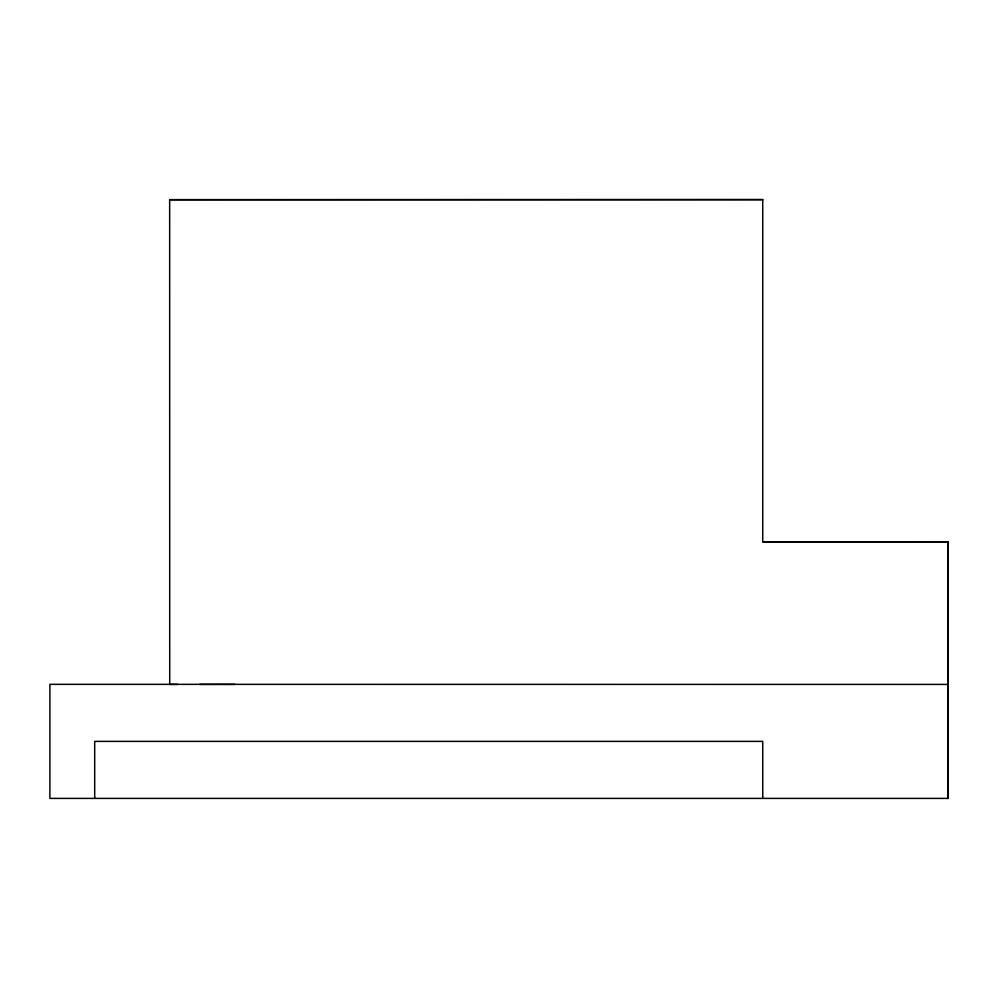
<?xml version="1.0" encoding="UTF-8"?>
<svg xmlns="http://www.w3.org/2000/svg" width="998" height="998" viewBox="0 0 998 998"><rect width="100%" height="100%" fill="white"/><g stroke="black" fill="none" stroke-linecap="round" stroke-linejoin="round"><path stroke-width="1.5" d="M948.088 798.4L948.088 541.777L948.088 798.4L49.9 798.4L49.9 684.341L948.1 684.416M762.746 541.777L948.088 541.739L762.746 541.777L762.746 199.612L169.66 199.637L169.722 684.528M169.722 684.416L177.345 684.403M762.759 199.612L169.66 199.75M199.563 684.403L234.892 684.391M762.746 798.4L762.746 741.377L94.698 741.377L94.698 798.4"/></g></svg>
